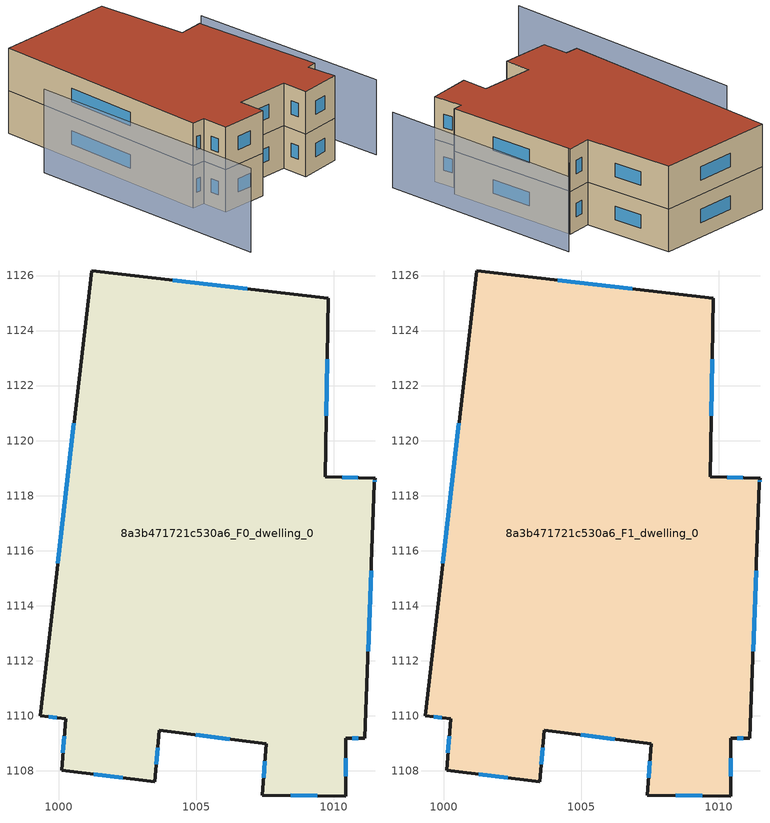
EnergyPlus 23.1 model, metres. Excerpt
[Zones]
8a3b471721c530a6_F0_dwelling_0
 floor ground (EU_floor_Construction): 1009.8,1125.17 1009.69,1118.69 1011.5,1118.62 1011.48,1118.46 1011.14,1109.18 1010.44,1109.18 1010.44,1107.08 1007.4,1107.12 1007.55,1108.98 1003.65,1109.47 1003.5,1107.6 1000.11,1108.03 1000.26,1109.89 999.33,1110.01 1001.2,1126.17 z0
 wall outside (EU_wall_Construction): 1011.14,1109.18 1011.48,1118.46 1011.5,1118.62 1009.69,1118.69 1009.8,1125.17 1001.2,1126.17 999.33,1110.01 1000.26,1109.89 1000.11,1108.03 1003.5,1107.6 1003.65,1109.47 1007.55,1108.98 1007.4,1107.12 1010.44,1107.08 1010.44,1109.18 1011.14,1109.18 z0:3
 window (EU_Window_Construction): 1011.25,1112.35 1011.36,1115.28 / 1010.68,1109.18 1010.9,1109.18 / 1010.44,1107.8 1010.44,1108.46 / 1008.44,1107.1 1009.4,1107.09 / 1007.5,1108.34 1007.45,1107.76 / 1004.99,1109.3 1006.22,1109.15 / 1003.55,1108.24 1003.6,1108.83 / 1001.27,1107.88 1002.34,1107.75 / 1000.21,1109.25 1000.16,1108.66 / 999.64,1109.97 999.94,1109.93 / 1000.56,1120.64 999.97,1115.54 / 1006.85,1125.51 1004.14,1125.83 / 1009.73,1120.91 1009.76,1122.95 / 1010.88,1118.65 1010.31,1118.67 / 1011.49,1118.51 1011.49,1118.57 z1.03:1.97
8a3b471721c530a6_F1_dwelling_0
 floor to 8a3b471721c530a6_F0_dwelling_0 (EU_floor_Construction): 1009.8,1125.17 1009.69,1118.69 1011.5,1118.62 1011.48,1118.46 1011.13,1109.18 1010.44,1109.18 1010.44,1107.08 1007.4,1107.12 1007.55,1108.98 1003.65,1109.47 1003.5,1107.6 1000.11,1108.03 1000.26,1109.89 999.32,1110.01 1001.2,1126.17 z3
 wall outside (EU_wall_Construction): 1011.14,1109.18 1011.48,1118.46 1011.5,1118.62 1009.69,1118.69 1009.8,1125.17 1001.2,1126.17 999.33,1110.01 1000.26,1109.89 1000.11,1108.03 1003.5,1107.6 1003.65,1109.47 1007.55,1108.98 1007.4,1107.12 1010.44,1107.08 1010.44,1109.18 1011.14,1109.18 z3:6
 window (EU_Window_Construction): 1011.25,1112.35 1011.36,1115.28 / 1010.68,1109.18 1010.9,1109.18 / 1010.44,1107.8 1010.44,1108.46 / 1008.44,1107.1 1009.4,1107.09 / 1007.5,1108.34 1007.45,1107.76 / 1004.99,1109.3 1006.22,1109.15 / 1003.55,1108.24 1003.6,1108.83 / 1001.27,1107.88 1002.34,1107.75 / 1000.21,1109.25 1000.16,1108.66 / 999.64,1109.97 999.94,1109.93 / 1000.56,1120.64 999.97,1115.54 / 1006.85,1125.51 1004.14,1125.83 / 1009.73,1120.91 1009.76,1122.95 / 1010.88,1118.65 1010.31,1118.67 / 1011.49,1118.51 1011.49,1118.57 z4.03:4.97
 roof outside (EU_roof_Construction): 1010.44,1107.08 1010.44,1109.18 1011.14,1109.18 1011.48,1118.46 1011.5,1118.62 1009.69,1118.69 1009.8,1125.17 1001.2,1126.17 999.33,1110.01 1000.26,1109.89 1000.11,1108.03 1003.5,1107.6 1003.65,1109.47 1007.55,1108.98 1007.4,1107.12 z6
shading: 1012.75,1105.47 1013.63,1120.11 z0:5.3; 997.84,1120.8 996.34,1103.18 z0:5.9
[Building]
EU S2 Campaign: North Axis=0; Terrain=City; Solar Distribution=FullExterior
[Site:Location]
Cape.Town.Intl.AP: Latitude=-33.965; Longitude=18.602; Time Zone=2; Elevation=46
[SizingPeriod:WeatherFileDays]
AnnualSizingPeriod: Begin Month=1; Begin Day of Month=1; End Month=12; End Day of Month=31; Day of Week for Start Day=Monday; Use Weather File Daylight Saving Period=No; Use Weather File Rain and Snow Indicators=No
[MATERIAL]
EU_InternalMass_Material: Roughness=MediumRough; Thickness=0.1; Conductivity=1; Density=1800; Specific Heat=900; Thermal Absorptance=0.9; Solar Absorptance=0.7; Visible Absorptance=0.7
[MATERIAL:NOMASS] Roughness=MediumRough; Thermal Absorptance=0.9; Solar Absorptance=0.7; Visible Absorptance=0.7
Name | Thermal Resistance
EU_wall_NoMass | 0.493876
EU_roof_NoMass | 0.449382
EU_floor_NoMass | 1.25
[WINDOWMATERIAL:SIMPLEGLAZINGSYSTEM]
EU_Window_SimpleGlazing: UFactor=4.4; Solar Heat Gain Coefficient=0.85; Visible Transmittance=0.85
[CONSTRUCTION]
EU_wall_Construction: EU_wall_NoMass
EU_roof_Construction: EU_roof_NoMass
EU_floor_Construction: EU_floor_NoMass
EU_Window_Construction: EU_Window_SimpleGlazing
EU_InternalMass_Construction: EU_InternalMass_Material
[ZONE] Type=1; Multiplier=1; Ceiling Height=autocalculate; Floor Area=autocalculate; Part of Total Floor Area=Yes
Name | Volume
8a3b471721c530a6_F0_dwelling_0 | 547.251
8a3b471721c530a6_F1_dwelling_0 | 547.252
[INTERNALMASS] Construction=EU_InternalMass_Construction; Surface Area=182.417
Name | Zone or ZoneList
8a3b471721c530a6_F0_dwelling_0_EU_InternalMass | 8a3b471721c530a6_F0_dwelling_0
8a3b471721c530a6_F1_dwelling_0_EU_InternalMass | 8a3b471721c530a6_F1_dwelling_0
[OTHEREQUIPMENT] Fuel Type=Electricity; Design Level Calculation Method=Watts/Area; Power per Zone Floor Area=1; Fraction Latent=0; Fraction Radiant=0; Fraction Lost=0; Carbon Dioxide Generation Rate=0; EndUse Subcategory=EU_Step8_InternalGains
Name | Zone or ZoneList or Space or SpaceList | Schedule
EU_Step8_InternalGain_8a3b471721c530a6_F0_dwelling_0_f000 | 8a3b471721c530a6_F0_dwelling_0 | EU_Step8_GainSchedule_8a3b471721c530a6_F0_dwelling_0_f000
EU_Step8_InternalGain_8a3b471721c530a6_F1_dwelling_0_f000 | 8a3b471721c530a6_F1_dwelling_0 | EU_Step8_GainSchedule_8a3b471721c530a6_F1_dwelling_0_f000
[ZONEVENTILATION:DESIGNFLOWRATE] Schedule=EU_AlwaysOn; Design Flow Rate Calculation Method=AirChanges/Hour; Air Changes per Hour=0.64; Ventilation Type=Natural; Fan Pressure Rise=0; Fan Total Efficiency=1; Constant Term Coefficient=1; Temperature Term Coefficient=0; Velocity Term Coefficient=0; Velocity Squared Term Coefficient=0; Minimum Indoor Temperature=-100; Maximum Indoor Temperature=100; Delta Temperature=-100; Minimum Outdoor Temperature=-100; Maximum Outdoor Temperature=100; Maximum Wind Speed=40
Name | Zone or ZoneList or Space or SpaceList
EU_ConstantAir_8a3b471721c530a6_F0_dwelling_0 | 8a3b471721c530a6_F0_dwelling_0
EU_ConstantAir_8a3b471721c530a6_F1_dwelling_0 | 8a3b471721c530a6_F1_dwelling_0
[HVACTEMPLATE:THERMOSTAT] Constant Heating Setpoint=20; Constant Cooling Setpoint=50
EU_HeatOnly_8a3b471721c530a6_F0_dwelling_0; EU_HeatOnly_8a3b471721c530a6_F1_dwelling_0
[HVACTEMPLATE:ZONE:IDEALLOADSAIRSYSTEM] System Availability Schedule=EU_AlwaysOn; Maximum Heating Supply Air Temperature=50; Minimum Cooling Supply Air Temperature=13; Maximum Heating Supply Air Humidity Ratio=0.0156; Minimum Cooling Supply Air Humidity Ratio=0.0077; Heating Limit=NoLimit; Cooling Limit=NoLimit; Heating Availability Schedule=EU_AlwaysOn; Cooling Availability Schedule=EU_CoolingOff; Dehumidification Control Type=ConstantSensibleHeatRatio; Cooling Sensible Heat Ratio=0.7; Dehumidification Setpoint=60; Humidification Control Type=None; Humidification Setpoint=30; Outdoor Air Method=None; Outdoor Air Flow Rate per Person=0.00944; Outdoor Air Flow Rate per Zone Floor Area=0; Outdoor Air Flow Rate per Zone=0; Demand Controlled Ventilation Type=None; Outdoor Air Economizer Type=NoEconomizer; Heat Recovery Type=None; Sensible Heat Recovery Effectiveness=0.7; Latent Heat Recovery Effectiveness=0.65
Name | Template Thermostat
8a3b471721c530a6_F0_dwelling_0 | EU_HeatOnly_8a3b471721c530a6_F0_dwelling_0
8a3b471721c530a6_F1_dwelling_0 | EU_HeatOnly_8a3b471721c530a6_F1_dwelling_0
[SIZING:ZONE] Zone Cooling Design Supply Air Temperature Input Method=SupplyAirTemperature; Zone Cooling Design Supply Air Temperature=13; Zone Heating Design Supply Air Temperature Input Method=SupplyAirTemperature; Zone Heating Design Supply Air Temperature=50; Zone Cooling Design Supply Air Humidity Ratio=0.008; Zone Heating Design Supply Air Humidity Ratio=0.008; Cooling Design Air Flow Method=DesignDay; Cooling Design Air Flow Rate=0; Cooling Minimum Air Flow per Zone Floor Area=0.000762; Cooling Minimum Air Flow=0; Cooling Minimum Air Flow Fraction=0.2; Heating Design Air Flow Method=DesignDay; Heating Design Air Flow Rate=0; Heating Maximum Air Flow per Zone Floor Area=0.002032; Heating Maximum Air Flow=0.141576; Heating Maximum Air Flow Fraction=0.3; Account for Dedicated Outdoor Air System=No; Dedicated Outdoor Air System Control Strategy=NeutralSupplyAir; Dedicated Outdoor Air Low Setpoint Temperature for Design=autosize; Dedicated Outdoor Air High Setpoint Temperature for Design=autosize; Zone Load Sizing Method=Sensible Load Only No Latent Load; Zone Latent Cooling Design Supply Air Humidity Ratio Input Method=HumidityRatioDifference; Zone Cooling Design Supply Air Humidity Ratio Difference=0.005; Zone Latent Heating Design Supply Air Humidity Ratio Input Method=HumidityRatioDifference; Zone Humidification Design Supply Air Humidity Ratio Difference=0.005
8a3b471721c530a6_F0_dwelling_0; 8a3b471721c530a6_F1_dwelling_0
[SCHEDULE:CONSTANT]
Name | Hourly Value
EU_AlwaysOn | 1
EU_CoolingOff | 0
[SCHEDULE:FILE] Column Number=1; Rows to Skip at Top=0; Number of Hours of Data=8760; Column Separator=Comma; Interpolate to Timestep=No; Minutes per Item=60; Adjust Schedule for Daylight Savings=Yes
Name | File
EU_Step8_GainSchedule_8a3b471721c530a6_F0_dwelling_0_f000 | ../../schedules/8a3b471721c530a6/8a3b471721c530a6_F0_dwelling_0_f000_gain.csv
EU_Step8_GainSchedule_8a3b471721c530a6_F1_dwelling_0_f000 | ../../schedules/8a3b471721c530a6/8a3b471721c530a6_F1_dwelling_0_f000_gain.csv
